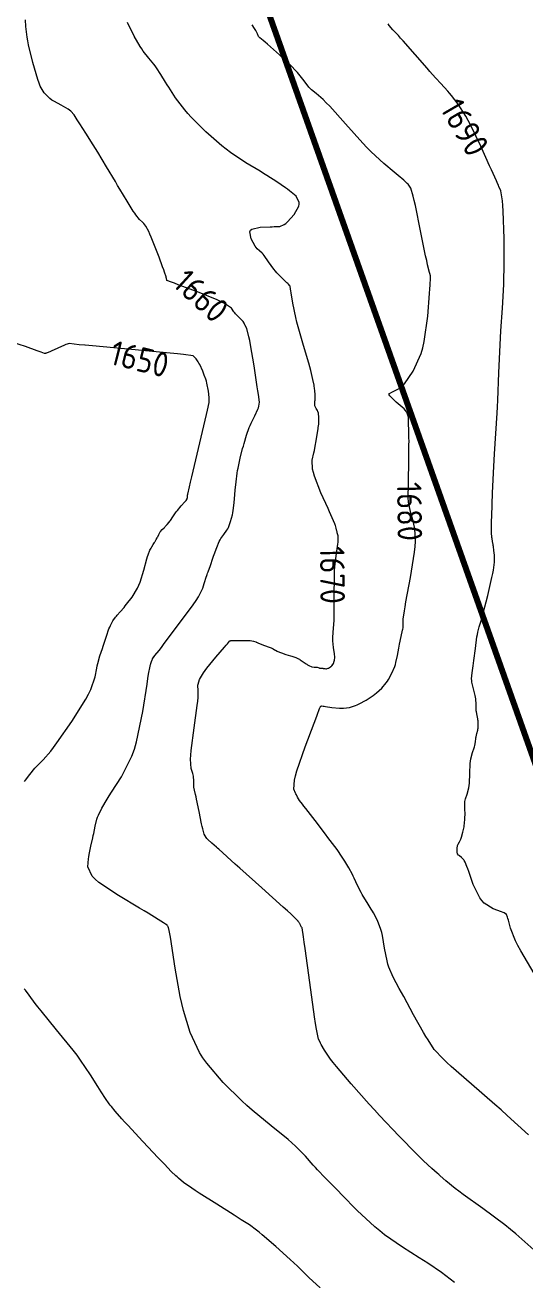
# Model space of a CAD drawing. Header units: millimetres. Extents: x 837477 to 838477, y 1189014 to 1191014.
# Drawn here: x 837578.3 to 837655.4, y 1189765.8 to 1189959.5 of the extents above; entities that cross this region are included whole.
import ezdxf

# ---------------------------------------------------------------- set-up
doc = ezdxf.new("R2010")
doc.units = ezdxf.units.MM
doc.header["$LTSCALE"] = 0.3
doc.layers.add('CORREDORVIA', color=94, linetype='Continuous', lineweight=80)
doc.layers.add('COTAS 10', color=252, linetype='Continuous', lineweight=9)
doc.styles.get("Standard").update_dxf_attribs({"font": 'isocp2.shx', "bigfont": '@extfont2.shx'})

msp = doc.modelspace()

# ---------------------------------------------------------------- linework, layer by layer
at = {"layer": 'CORREDORVIA'}
msp.add_lwpolyline([(838157.033, 1190996.193), (838237.174, 1190821.339), (838237.001, 1190602.875), (838240.031, 1190437.198), (838223.537, 1190366.272), (838184.199, 1189898.277), (837734.304, 1190149.151), (837849.078, 1189569.699), (837751.159, 1189231.384), (837593.191, 1189234.399), (837695.481, 1189679.225), (837660.573, 1189835.358), (837597.737, 1190012.464), (837490.666, 1190492.599), (837964.301, 1190234.408), (838010.155, 1190346.41), (837974.613, 1190516.877), (837969.419, 1190653.334), (837963.574, 1190795.982), (837910.676, 1191000.965)], close=True, dxfattribs=at)
at = {"layer": 'COTAS 10'}
for points in [[(837644.558, 1189765.368), (837642.547, 1189766.887), (837640.405, 1189768.345), (837639.76, 1189768.768), (837639.092, 1189769.2), (837636.492, 1189770.831), (837633.752, 1189772.724), (837632.997, 1189773.322), (837632.243, 1189773.952), (837629.53, 1189776.492), (837627.126, 1189778.938), (837626.567, 1189779.508), (837626.053, 1189780.033), (837624.581, 1189781.542), (837623.402, 1189782.785), (837623.073, 1189783.142), (837622.743, 1189783.505), (837621.542, 1189784.859), (837619.995, 1189786.426), (837619.447, 1189786.923), (837618.847, 1189787.446), (837616.246, 1189789.563), (837613.319, 1189791.983), (837612.514, 1189792.698), (837611.711, 1189793.432), (837608.826, 1189796.246), (837606.299, 1189799.218), (837605.721, 1189800.052), (837605.195, 1189800.891), (837603.735, 1189803.963), (837602.702, 1189807.371), (837602.446, 1189808.422), (837602.202, 1189809.519), (837601.429, 1189813.871), (837600.862, 1189817.637), (837600.748, 1189818.365), (837600.654, 1189818.956), (837600.469, 1189819.954), (837600.41, 1189820.068), (837600.394, 1189820.101), (837600.378, 1189820.136), (837600.325, 1189820.266), (837600.273, 1189820.387), (837600.258, 1189820.414), (837600.243, 1189820.44), (837600.186, 1189820.511), (837599.94, 1189820.683), (837599.806, 1189820.772), (837599.642, 1189820.879), (837598.812, 1189821.415), (837597.253, 1189822.377), (837596.629, 1189822.754), (837595.923, 1189823.178), (837592.68, 1189825.105), (837589.651, 1189827.143), (837589.079, 1189827.636), (837588.623, 1189828.099), (837587.939, 1189829.513), (837588.057, 1189830.749), (837588.107, 1189831.099), (837588.163, 1189831.451), (837588.426, 1189832.753), (837588.715, 1189834.027), (837588.787, 1189834.363), (837588.856, 1189834.691), (837589.078, 1189835.814), (837589.355, 1189836.894), (837589.459, 1189837.195), (837589.575, 1189837.497), (837590.092, 1189838.593), (837590.923, 1189840.009), (837591.238, 1189840.512), (837591.588, 1189841.063), (837593.157, 1189843.453), (837594.762, 1189846.644), (837595.135, 1189847.7), (837595.477, 1189848.83), (837596.455, 1189853.534), (837597.097, 1189857.761), (837597.227, 1189858.591), (837597.336, 1189859.273), (837597.557, 1189860.507), (837597.645, 1189860.783), (837597.671, 1189860.862), (837597.696, 1189860.942), (837597.793, 1189861.239), (837597.89, 1189861.511), (837597.917, 1189861.575), (837597.943, 1189861.634), (837598.038, 1189861.805), (837598.136, 1189861.941), (837598.165, 1189861.978), (837598.195, 1189862.015), (837598.308, 1189862.144), (837598.941, 1189862.955), (837599.298, 1189863.421), (837599.734, 1189863.992), (837601.964, 1189866.929), (837604.209, 1189869.993), (837604.655, 1189870.645), (837605.024, 1189871.212), (837605.72, 1189872.551), (837605.909, 1189873.265), (837605.959, 1189873.439), (837606.008, 1189873.602), (837606.172, 1189874.105), (837606.373, 1189874.672), (837606.445, 1189874.876), (837606.523, 1189875.1), (837606.864, 1189876.079), (837607.249, 1189877.177), (837607.355, 1189877.477), (837607.461, 1189877.774), (837607.841, 1189878.833), (837608.243, 1189879.781), (837608.363, 1189880.009), (837608.486, 1189880.222), (837608.959, 1189880.868), (837609.418, 1189881.506), (837609.533, 1189881.713), (837609.641, 1189881.935), (837609.988, 1189882.847), (837610.258, 1189883.899), (837610.319, 1189884.208), (837610.373, 1189884.524), (837610.516, 1189885.731), (837610.625, 1189886.993), (837610.691, 1189887.697), (837610.821, 1189888.975), (837611.003, 1189890.313), (837611.07, 1189890.703), (837611.144, 1189891.102), (837611.47, 1189892.612), (837611.845, 1189894.11), (837611.951, 1189894.501), (837612.056, 1189894.881), (837612.442, 1189896.167), (837612.875, 1189897.368), (837613.011, 1189897.694), (837613.154, 1189898.018), (837613.725, 1189899.165), (837614.21, 1189900.174), (837614.298, 1189900.411), (837614.366, 1189900.63), (837614.446, 1189901.266), (837614.287, 1189902.441), (837614.204, 1189902.999), (837614.105, 1189903.657), (837613.609, 1189906.876), (837613.066, 1189910.121), (837612.938, 1189910.796), (837612.819, 1189911.374), (837612.469, 1189912.655), (837612.207, 1189913.214), (837612.144, 1189913.338), (837612.084, 1189913.447), (837611.902, 1189913.73), (837611.692, 1189913.965), (837611.615, 1189914.044), (837611.53, 1189914.13), (837611.154, 1189914.491), (837610.732, 1189914.931), (837610.617, 1189915.066), (837610.504, 1189915.207), (837610.104, 1189915.765), (837609.065, 1189916.516), (837608.548, 1189916.778), (837607.933, 1189917.064), (837604.885, 1189918.292), (837601.911, 1189919.407), (837601.343, 1189919.621), (837600.886, 1189919.794), (837600.155, 1189920.079), (837600.142, 1189920.114), (837600.137, 1189920.13), (837600.131, 1189920.148), (837600.105, 1189920.237), (837600.075, 1189920.363), (837600.067, 1189920.405), (837600.058, 1189920.451), (837600.028, 1189920.641), (837599.797, 1189921.352), (837599.662, 1189921.725), (837599.497, 1189922.174), (837598.942, 1189923.644), (837598.642, 1189924.436), (837597.734, 1189926.732), (837597.535, 1189927.205), (837597.358, 1189927.606), (837596.906, 1189928.463), (837596.574, 1189928.862), (837596.472, 1189928.974), (837596.366, 1189929.086), (837595.948, 1189929.498), (837595.382, 1189930.178), (837595.183, 1189930.46), (837594.965, 1189930.782), (837594.024, 1189932.286), (837592.892, 1189934.177), (837592.553, 1189934.745), (837592.204, 1189935.331), (837590.849, 1189937.606), (837589.49, 1189939.858), (837589.137, 1189940.431), (837588.795, 1189940.981), (837587.642, 1189942.782), (837586.706, 1189944.223), (837586.501, 1189944.546), (837586.318, 1189944.836), (837585.851, 1189945.609), (837585.348, 1189946.183), (837585.144, 1189946.348), (837584.911, 1189946.515), (837583.832, 1189947.139), (837582.793, 1189947.681), (837582.584, 1189947.796), (837582.41, 1189947.896), (837582.07, 1189948.13), (837581.867, 1189948.348), (837581.78, 1189948.437), (837581.68, 1189948.54), (837581.206, 1189949.016), (837580.598, 1189950.074), (837580.413, 1189950.543), (837580.221, 1189951.089), (837579.467, 1189953.697), (837578.812, 1189956.439), (837578.682, 1189957.069), (837578.575, 1189957.642), (837578.377, 1189959.247), (837578.308, 1189960.322)], [(837656.765, 1189770.421), (837654.022, 1189772.875), (837653.189, 1189773.562), (837652.324, 1189774.251), (837648.931, 1189776.765), (837645.862, 1189778.962), (837645.2, 1189779.452), (837644.621, 1189779.89), (837643.209, 1189781.043), (837642.342, 1189781.836), (837642.106, 1189782.047), (837641.872, 1189782.255), (837641.043, 1189782.972), (837639.777, 1189784.158), (837639.267, 1189784.66), (837638.688, 1189785.238), (837636.024, 1189787.953), (837632.991, 1189791.142), (837632.179, 1189792.019), (837631.38, 1189792.892), (837628.595, 1189796.024), (837626.315, 1189798.721), (837625.834, 1189799.321), (837625.418, 1189799.856), (837624.455, 1189801.258), (837623.988, 1189802.115), (837623.884, 1189802.307), (837623.79, 1189802.479), (837623.544, 1189802.937), (837623.23, 1189804.475), (837623.094, 1189805.329), (837622.937, 1189806.368), (837622.196, 1189811.666), (837621.479, 1189816.919), (837621.338, 1189817.929), (837621.222, 1189818.748), (837621.012, 1189820.1), (837620.964, 1189820.193), (837620.951, 1189820.218), (837620.937, 1189820.241), (837620.886, 1189820.321), (837620.836, 1189820.399), (837620.81, 1189820.445), (837620.767, 1189820.533), (837620.726, 1189820.622), (837620.715, 1189820.646), (837620.703, 1189820.67), (837620.659, 1189820.752), (837620.61, 1189820.834), (837620.595, 1189820.858), (837620.578, 1189820.883), (837620.513, 1189820.976), (837620.424, 1189821.095), (837620.392, 1189821.137), (837620.358, 1189821.182), (837620.211, 1189821.373), (837619.28, 1189822.259), (837618.752, 1189822.741), (837618.106, 1189823.325), (837614.797, 1189826.294), (837611.398, 1189829.334), (837610.696, 1189829.964), (837610.098, 1189830.503), (837608.8, 1189831.685), (837608.16, 1189832.271), (837607.976, 1189832.434), (837607.789, 1189832.597), (837607.089, 1189833.188), (837606.474, 1189833.762), (837606.341, 1189833.915), (837606.223, 1189834.064), (837605.931, 1189834.581), (837605.693, 1189835.423), (837605.608, 1189835.777), (837605.516, 1189836.184), (837605.119, 1189838.092), (837604.738, 1189839.968), (837604.657, 1189840.355), (837604.586, 1189840.685), (837604.417, 1189841.397), (837604.336, 1189841.814), (837604.321, 1189841.957), (837604.308, 1189842.112), (837604.291, 1189842.773), (837604.234, 1189843.519), (837604.198, 1189843.728), (837604.153, 1189843.939), (837603.915, 1189844.709), (837603.802, 1189846.147), (837603.835, 1189846.778), (837603.896, 1189847.511), (837604.352, 1189851.001), (837604.835, 1189854.428), (837604.913, 1189855.121), (837604.968, 1189855.704), (837604.966, 1189856.883), (837604.906, 1189857.405), (837604.923, 1189857.572), (837604.956, 1189857.75), (837605.2, 1189858.473), (837605.795, 1189859.479), (837606.049, 1189859.836), (837606.342, 1189860.226), (837607.722, 1189861.913), (837609.041, 1189863.453), (837609.294, 1189863.749), (837609.5, 1189863.989), (837609.838, 1189864.388), (837609.863, 1189864.414), (837609.87, 1189864.42), (837609.877, 1189864.425), (837609.905, 1189864.438), (837609.942, 1189864.447), (837609.955, 1189864.449), (837609.97, 1189864.452), (837610.035, 1189864.463), (837610.315, 1189864.475), (837610.466, 1189864.479), (837610.648, 1189864.484), (837611.57, 1189864.502), (837612.557, 1189864.492), (837612.78, 1189864.479), (837612.982, 1189864.462), (837613.529, 1189864.362), (837613.865, 1189864.252), (837613.933, 1189864.228), (837613.991, 1189864.207), (837614.11, 1189864.155), (837614.313, 1189864.069), (837614.424, 1189864.027), (837614.558, 1189863.976), (837615.238, 1189863.724), (837615.949, 1189863.454), (837616.102, 1189863.392), (837616.235, 1189863.336), (837616.561, 1189863.178), (837616.776, 1189863.049), (837616.84, 1189863.011), (837616.907, 1189862.973), (837617.162, 1189862.825), (837617.533, 1189862.657), (837617.673, 1189862.606), (837617.829, 1189862.553), (837618.523, 1189862.343), (837619.243, 1189862.131), (837619.415, 1189862.076), (837619.575, 1189862.023), (837620.054, 1189861.844), (837620.473, 1189861.641), (837620.595, 1189861.573), (837620.72, 1189861.5), (837621.194, 1189861.19), (837621.64, 1189860.884), (837621.748, 1189860.813), (837621.849, 1189860.747), (837622.156, 1189860.559), (837622.431, 1189860.44), (837622.511, 1189860.418), (837622.594, 1189860.401), (837622.907, 1189860.379), (837623.196, 1189860.373), (837623.264, 1189860.366), (837623.326, 1189860.356), (837623.505, 1189860.301), (837623.666, 1189860.242), (837623.716, 1189860.229), (837623.769, 1189860.219), (837623.983, 1189860.196), (837624.203, 1189860.182), (837624.261, 1189860.177), (837624.318, 1189860.171), (837624.509, 1189860.147), (837624.679, 1189860.13), (837624.723, 1189860.129), (837624.764, 1189860.13), (837624.901, 1189860.148), (837625.035, 1189860.19), (837625.074, 1189860.207), (837625.115, 1189860.225), (837625.273, 1189860.309), (837625.427, 1189860.41), (837625.466, 1189860.439), (837625.503, 1189860.468), (837625.621, 1189860.577), (837625.72, 1189860.697), (837625.746, 1189860.732), (837625.77, 1189860.769), (837625.847, 1189860.911), (837625.909, 1189861.062), (837625.924, 1189861.104), (837625.937, 1189861.147), (837625.973, 1189861.305), (837626.002, 1189861.467), (837626.011, 1189861.513), (837626.02, 1189861.558), (837626.056, 1189861.726), (837626.052, 1189862.084), (837626.036, 1189862.249), (837626.014, 1189862.444), (837625.88, 1189863.385), (837625.766, 1189864.431), (837625.756, 1189864.69), (837625.755, 1189864.937), (837625.828, 1189865.719), (837625.93, 1189866.989), (837625.947, 1189867.543), (837625.96, 1189868.185), (837625.964, 1189871.235), (837626.003, 1189874.466), (837626.036, 1189875.222), (837626.08, 1189875.918), (837626.321, 1189877.931), (837626.544, 1189879.331), (837626.576, 1189879.641), (837626.596, 1189879.917), (837626.562, 1189880.634), (837626.448, 1189881.115), (837626.417, 1189881.243), (837626.386, 1189881.368), (837626.279, 1189881.8), (837626.152, 1189882.228), (837626.109, 1189882.35), (837626.063, 1189882.475), (837625.869, 1189882.938), (837625.648, 1189883.43), (837625.439, 1189883.893), (837625.245, 1189884.326), (837625.019, 1189884.833), (837623.93, 1189887.276), (837622.933, 1189889.829), (837622.765, 1189890.405), (837622.644, 1189890.924), (837622.595, 1189892.329), (837622.85, 1189893.46), (837622.921, 1189893.807), (837622.991, 1189894.169), (837623.243, 1189895.597), (837623.449, 1189896.875), (837623.49, 1189897.142), (837623.525, 1189897.371), (837623.592, 1189897.885), (837623.609, 1189898.174), (837623.611, 1189898.261), (837623.612, 1189898.352), (837623.609, 1189898.704), (837623.591, 1189899.061), (837623.583, 1189899.154), (837623.574, 1189899.245), (837623.531, 1189899.552), (837623.448, 1189899.845), (837623.414, 1189899.926), (837623.375, 1189900.008), (837623.194, 1189900.306), (837623.031, 1189900.605), (837623.002, 1189900.687), (837622.981, 1189900.769), (837622.968, 1189901.063), (837622.999, 1189901.368), (837623.007, 1189901.458), (837623.014, 1189901.549), (837623.036, 1189901.896), (837623.042, 1189902.276), (837623.039, 1189902.388), (837623.034, 1189902.504), (837622.999, 1189902.947), (837622.923, 1189903.51), (837622.892, 1189903.702), (837622.858, 1189903.908), (837622.698, 1189904.783), (837622.36, 1189906.177), (837622.212, 1189906.712), (837622.041, 1189907.311), (837621.23, 1189910.009), (837620.394, 1189912.908), (837620.208, 1189913.633), (837620.041, 1189914.324), (837619.602, 1189916.541), (837619.345, 1189918.162), (837619.293, 1189918.477), (837619.25, 1189918.735), (837619.163, 1189919.184), (837619.134, 1189919.246), (837619.127, 1189919.26), (837619.12, 1189919.272), (837619.1, 1189919.303), (837618.917, 1189919.479), (837618.807, 1189919.582), (837618.673, 1189919.709), (837617.974, 1189920.364), (837617.123, 1189921.25), (837616.892, 1189921.522), (837616.664, 1189921.806), (837615.858, 1189922.931), (837615.162, 1189923.92), (837615.003, 1189924.118), (837614.859, 1189924.284), (837614.458, 1189924.611), (837614.076, 1189924.969), (837613.943, 1189925.154), (837613.798, 1189925.377), (837613.176, 1189926.491), (837612.959, 1189927.594), (837613.069, 1189927.81), (837613.252, 1189927.986), (837614.531, 1189928.297), (837616.067, 1189928.347), (837616.412, 1189928.359), (837616.724, 1189928.37), (837617.561, 1189928.403), (837618.275, 1189928.699), (837618.509, 1189928.876), (837618.758, 1189929.094), (837619.789, 1189930.223), (837620.522, 1189931.507), (837620.584, 1189931.823), (837620.585, 1189932.122), (837620.08, 1189933.057), (837619.08, 1189933.898), (837618.769, 1189934.137), (837618.444, 1189934.378), (837617.144, 1189935.273), (837615.562, 1189936.279), (837615.058, 1189936.592), (837614.525, 1189936.918), (837612.362, 1189938.219), (837609.982, 1189939.805), (837609.312, 1189940.312), (837608.638, 1189940.848), (837606.164, 1189943.029), (837603.924, 1189945.277), (837603.397, 1189945.856), (837602.91, 1189946.416), (837601.488, 1189948.28), (837600.431, 1189949.887), (837600.175, 1189950.286), (837599.935, 1189950.664), (837599.198, 1189951.86), (837598.527, 1189952.894), (837598.328, 1189953.171), (837598.124, 1189953.442), (837597.341, 1189954.386), (837596.502, 1189955.463), (837596.262, 1189955.818), (837596.02, 1189956.198), (837595.118, 1189957.777), (837594.065, 1189959.891)], [(837655.965, 1189788.177), (837652.694, 1189791.159), (837651.75, 1189792), (837650.788, 1189792.848), (837647.176, 1189795.965), (837644.029, 1189798.713), (837643.361, 1189799.328), (837642.781, 1189799.88), (837641.422, 1189801.347), (837640.457, 1189802.81), (837640.125, 1189803.359), (837639.765, 1189803.971), (837638.233, 1189806.704), (837636.707, 1189809.504), (837636.351, 1189810.159), (837636.025, 1189810.761), (837635.086, 1189812.502), (837634.428, 1189814.043), (837634.277, 1189814.519), (837634.141, 1189815.016), (837633.764, 1189816.993), (837633.419, 1189818.933), (837633.302, 1189819.409), (837633.177, 1189819.857), (837632.648, 1189821.252), (837632.048, 1189822.416), (837631.878, 1189822.718), (837631.705, 1189823.013), (837631.067, 1189824.006), (837630.445, 1189824.984), (837630.282, 1189825.269), (837630.124, 1189825.561), (837629.589, 1189826.664), (837629.073, 1189827.777), (837628.927, 1189828.075), (837628.78, 1189828.369), (837628.238, 1189829.391), (837627.623, 1189830.424), (837627.429, 1189830.725), (837627.226, 1189831.032), (837626.409, 1189832.194), (837625.352, 1189833.612), (837624.998, 1189834.08), (837624.617, 1189834.582), (837623.019, 1189836.668), (837621.576, 1189838.543), (837621.293, 1189838.911), (837621.06, 1189839.214), (837620.64, 1189839.765), (837620.537, 1189839.923), (837620.503, 1189839.978), (837620.467, 1189840.039), (837620.321, 1189840.301), (837620.135, 1189840.668), (837620.074, 1189840.795), (837620.01, 1189840.933), (837619.744, 1189841.523), (837619.838, 1189842.93), (837620, 1189843.583), (837620.222, 1189844.351), (837621.516, 1189848.075), (837622.876, 1189851.698), (837623.139, 1189852.402), (837623.354, 1189852.976), (837623.719, 1189853.966), (837623.772, 1189854.1), (837623.789, 1189854.134), (837623.807, 1189854.166), (837623.88, 1189854.273), (837623.948, 1189854.351), (837623.974, 1189854.377), (837624.002, 1189854.396), (837624.26, 1189854.358), (837624.418, 1189854.334), (837624.612, 1189854.305), (837625.626, 1189854.151), (837626.806, 1189854.036), (837627.106, 1189854.031), (837627.395, 1189854.038), (837628.34, 1189854.16), (837629.263, 1189854.452), (837629.538, 1189854.566), (837629.821, 1189854.694), (837630.913, 1189855.276), (837631.979, 1189855.972), (837632.246, 1189856.171), (837632.501, 1189856.374), (837633.318, 1189857.131), (837634.007, 1189857.956), (837634.181, 1189858.203), (837634.347, 1189858.456), (837634.884, 1189859.436), (837635.315, 1189860.481), (837635.413, 1189860.775), (837635.503, 1189861.072), (837635.751, 1189862.164), (837635.954, 1189863.284), (837636.015, 1189863.599), (837636.079, 1189863.916), (837636.325, 1189865.076), (837636.53, 1189866.049), (837636.567, 1189866.248), (837636.595, 1189866.415), (837636.628, 1189866.763), (837636.613, 1189866.9), (837636.611, 1189866.966), (837636.621, 1189867.068), (837636.634, 1189867.233), (837636.637, 1189867.306), (837636.638, 1189867.389), (837636.639, 1189867.787), (837636.804, 1189869.057), (837636.909, 1189869.691), (837637.041, 1189870.447), (837637.73, 1189874.195), (837638.355, 1189878.124), (837638.447, 1189878.993), (837638.502, 1189879.768), (837638.407, 1189881.779), (837638.092, 1189883.102), (837638.01, 1189883.444), (837637.929, 1189883.775), (837637.655, 1189884.882), (837637.454, 1189885.843), (837637.42, 1189886.082), (837637.395, 1189886.309), (837637.383, 1189887.033), (837637.429, 1189888.179), (837637.442, 1189888.672), (837637.454, 1189889.243), (837637.496, 1189891.939), (837637.508, 1189893.194), (837637.52, 1189894.667), (837637.521, 1189895.258), (837637.519, 1189895.776), (837637.49, 1189897.053), (837637.456, 1189897.84), (837637.452, 1189898.05), (837637.449, 1189898.256), (837637.455, 1189898.971), (837637.174, 1189899.748), (837636.99, 1189899.993), (837636.76, 1189900.252), (837635.545, 1189901.295), (837634.537, 1189902.225), (837634.437, 1189902.412), (837634.415, 1189902.569), (837634.982, 1189902.883), (837636.126, 1189903.438), (837636.467, 1189903.748), (837636.819, 1189904.124), (837638.177, 1189906.047), (837639.392, 1189908.786), (837639.653, 1189909.677), (837639.881, 1189910.626), (837640.434, 1189914.532), (837640.706, 1189918.047), (837640.758, 1189918.748), (837640.799, 1189919.332), (837640.861, 1189920.46), (837640.83, 1189920.811), (837640.812, 1189920.904), (837640.79, 1189920.996), (837640.678, 1189921.314), (837640.383, 1189922.488), (837640.247, 1189923.119), (837640.086, 1189923.883), (837639.306, 1189927.747), (837638.507, 1189931.634), (837638.335, 1189932.412), (837638.183, 1189933.062), (837637.809, 1189934.331), (837637.498, 1189934.776), (837637.385, 1189934.906), (837637.261, 1189935.038), (837636.718, 1189935.539), (837635.872, 1189936.248), (837635.557, 1189936.511), (837635.208, 1189936.804), (837633.656, 1189938.101), (837631.663, 1189939.944), (837631.036, 1189940.58), (837630.375, 1189941.27), (837627.719, 1189944.217), (837625.276, 1189946.952), (837624.751, 1189947.508), (837624.291, 1189947.977), (837623.176, 1189948.945), (837622.476, 1189949.483), (837622.278, 1189949.68), (837622.078, 1189949.899), (837621.341, 1189950.866), (837620.298, 1189952.154), (837619.905, 1189952.575), (837619.467, 1189953.025), (837617.513, 1189954.882), (837615.684, 1189956.525), (837615.326, 1189956.839), (837615.033, 1189957.093), (837614.51, 1189957.499), (837614.386, 1189957.606), (837614.345, 1189957.67), (837614.3, 1189957.749), (837614.115, 1189958.159), (837613.869, 1189958.673), (837613.787, 1189958.819), (837613.699, 1189958.965), (837613.329, 1189959.503)], [(837656.836, 1189813.072), (837654.767, 1189816.578), (837654.339, 1189817.375), (837653.974, 1189818.095), (837653.177, 1189820.067), (837652.852, 1189821.291), (837652.784, 1189821.539), (837652.726, 1189821.748), (837652.594, 1189822.177), (837652.233, 1189822.418), (837652.03, 1189822.509), (837651.783, 1189822.61), (837650.517, 1189823.061), (837649.098, 1189823.953), (837648.755, 1189824.333), (837648.432, 1189824.769), (837647.443, 1189826.824), (837646.736, 1189828.83), (837646.591, 1189829.236), (837646.468, 1189829.576), (837646.207, 1189830.267), (837646.045, 1189830.536), (837645.984, 1189830.611), (837645.916, 1189830.686), (837645.613, 1189830.959), (837645.311, 1189831.219), (837645.244, 1189831.285), (837645.184, 1189831.349), (837645.027, 1189831.561), (837644.948, 1189831.806), (837644.937, 1189831.892), (837644.931, 1189831.985), (837644.948, 1189832.383), (837645.03, 1189832.807), (837645.064, 1189832.917), (837645.104, 1189833.022), (837645.289, 1189833.375), (837645.506, 1189833.807), (837645.565, 1189833.963), (837645.624, 1189834.134), (837645.834, 1189834.883), (837646.009, 1189835.722), (837646.045, 1189835.95), (837646.077, 1189836.176), (837646.148, 1189836.978), (837646.168, 1189837.75), (837646.167, 1189837.958), (837646.163, 1189838.163), (837646.126, 1189838.883), (837646.151, 1189839.601), (837646.186, 1189839.805), (837646.233, 1189840.011), (837646.504, 1189840.775), (837646.78, 1189841.738), (837646.83, 1189842.07), (837646.87, 1189842.43), (837646.918, 1189843.964), (837646.965, 1189845.5), (837647.003, 1189845.861), (837647.052, 1189846.194), (837647.322, 1189847.165), (837647.599, 1189847.899), (837647.654, 1189848.083), (837647.698, 1189848.258), (837647.777, 1189848.821), (837647.822, 1189849.33), (837647.844, 1189849.472), (837647.872, 1189849.614), (837648.008, 1189850.127), (837648.14, 1189850.653), (837648.165, 1189850.802), (837648.185, 1189850.954), (837648.215, 1189851.515), (837648.186, 1189852.075), (837648.168, 1189852.225), (837648.146, 1189852.373), (837648.032, 1189852.889), (837647.922, 1189853.454), (837647.902, 1189853.632), (837647.887, 1189853.82), (837647.87, 1189854.578), (837647.817, 1189855.448), (837647.778, 1189855.706), (837647.729, 1189855.973), (837647.466, 1189856.999), (837647.231, 1189858.032), (837647.2, 1189858.303), (837647.184, 1189858.568), (837647.249, 1189859.469), (837647.426, 1189860.57), (837647.481, 1189860.96), (837647.538, 1189861.387), (837647.764, 1189863.237), (837648.003, 1189865.022), (837648.068, 1189865.407), (837648.133, 1189865.746), (837648.364, 1189866.578), (837648.703, 1189867.644), (837648.837, 1189868.13), (837648.987, 1189868.7), (837649.673, 1189871.446), (837650.318, 1189874.23), (837650.443, 1189874.823), (837650.544, 1189875.339), (837650.717, 1189876.56), (837650.717, 1189877.272), (837650.71, 1189877.466), (837650.699, 1189877.66), (837650.635, 1189878.35), (837650.549, 1189878.986), (837650.525, 1189879.145), (837650.501, 1189879.297), (837650.411, 1189879.785), (837650.331, 1189880.243), (837650.313, 1189880.375), (837650.296, 1189880.511), (837650.251, 1189881.021), (837650.256, 1189882.299), (837650.271, 1189882.919), (837650.292, 1189883.654), (837650.42, 1189887.267), (837650.597, 1189891.326), (837650.65, 1189892.342), (837650.704, 1189893.311), (837650.914, 1189896.42), (837651.123, 1189899.566), (837651.177, 1189900.557), (837651.23, 1189901.602), (837651.406, 1189905.809), (837651.591, 1189910.11), (837651.648, 1189911.214), (837651.709, 1189912.279), (837651.951, 1189915.809), (837652.146, 1189919.448), (837652.177, 1189920.582), (837652.199, 1189921.77), (837652.192, 1189926.517), (837652.074, 1189930.757), (837652.025, 1189931.626), (837651.968, 1189932.363), (837651.704, 1189933.919), (837651.407, 1189934.578), (837651.329, 1189934.748), (837651.255, 1189934.912), (837651.002, 1189935.462), (837650.487, 1189936.592), (837650.246, 1189937.122), (837649.963, 1189937.748), (837648.584, 1189940.792), (837647.047, 1189944.01), (837646.663, 1189944.745), (837646.297, 1189945.411), (837645.126, 1189947.254), (837644.072, 1189948.598), (837643.78, 1189948.951), (837643.488, 1189949.296), (837642.432, 1189950.47), (837641.662, 1189951.311), (837641.172, 1189951.846), (837640.751, 1189952.318), (837640.299, 1189952.828), (837636.616, 1189957.052), (837636.228, 1189957.489), (837635.888, 1189957.868), (837635.05, 1189958.761), (837634.465, 1189959.447), (837634.284, 1189959.697)], [(837578.162, 1189842.723), (837578.308, 1189842.915), (837578.984, 1189843.8), (837579.784, 1189844.772), (837580.008, 1189845.019), (837580.232, 1189845.256), (837581.046, 1189846.033), (837582.221, 1189847.379), (837582.672, 1189847.976), (837583.178, 1189848.669), (837585.457, 1189851.981), (837587.617, 1189855.434), (837588.048, 1189856.216), (837588.406, 1189856.922), (837589.094, 1189858.846), (837589.337, 1189860.218), (837589.414, 1189860.576), (837589.495, 1189860.926), (837589.825, 1189862.11), (837590.194, 1189863.262), (837590.299, 1189863.59), (837590.407, 1189863.923), (837590.807, 1189865.161), (837591.214, 1189866.293), (837591.325, 1189866.558), (837591.435, 1189866.803), (837591.828, 1189867.516), (837592.238, 1189868.084), (837592.358, 1189868.238), (837592.482, 1189868.391), (837592.955, 1189868.929), (837593.534, 1189869.594), (837593.725, 1189869.826), (837593.928, 1189870.08), (837594.772, 1189871.169), (837595.621, 1189872.556), (837595.827, 1189872.997), (837596.021, 1189873.463), (837596.619, 1189875.351), (837597.073, 1189877.065), (837597.176, 1189877.422), (837597.27, 1189877.728), (837597.526, 1189878.404), (837597.721, 1189878.747), (837597.775, 1189878.842), (837597.83, 1189878.937), (837598.031, 1189879.28), (837598.228, 1189879.608), (837598.28, 1189879.693), (837598.332, 1189879.775), (837598.511, 1189880.053), (837598.675, 1189880.331), (837598.717, 1189880.414), (837598.759, 1189880.499), (837598.897, 1189880.826), (837599.06, 1189881.154), (837599.117, 1189881.24), (837599.179, 1189881.323), (837599.446, 1189881.605), (837599.745, 1189881.886), (837599.828, 1189881.969), (837599.911, 1189882.054), (837600.209, 1189882.379), (837600.521, 1189882.767), (837600.613, 1189882.892), (837600.706, 1189883.025), (837601.061, 1189883.567), (837601.488, 1189884.187), (837601.626, 1189884.368), (837601.774, 1189884.554), (837602.381, 1189885.262), (837602.923, 1189885.877), (837603.03, 1189886.004), (837603.117, 1189886.112), (837603.276, 1189886.348), (837603.307, 1189886.469), (837603.314, 1189886.504), (837603.32, 1189886.54), (837603.336, 1189886.678), (837603.349, 1189886.822), (837603.352, 1189886.862), (837603.356, 1189886.902), (837603.371, 1189887.048), (837603.635, 1189888.223), (837603.796, 1189888.912), (837603.994, 1189889.758), (837606.066, 1189898.5), (837606.265, 1189899.349), (837606.427, 1189900.041), (837606.696, 1189901.231), (837606.687, 1189901.601), (837606.673, 1189901.775), (837606.655, 1189901.98), (837606.549, 1189902.98), (837606.336, 1189904.183), (837606.251, 1189904.516), (837606.153, 1189904.848), (837605.93, 1189905.444), (837605.703, 1189906.048), (837605.22, 1189907.073), (837605.102, 1189907.295), (837604.991, 1189907.49), (837604.645, 1189907.973), (837604.394, 1189908.234), (837604.342, 1189908.29), (837604.298, 1189908.338), (837604.201, 1189908.451), (837602.712, 1189908.636), (837601.79, 1189908.729), (837600.646, 1189908.841), (837594.673, 1189909.396), (837588.689, 1189909.946), (837587.538, 1189910.055), (837587.5, 1189910.059), (837586.607, 1189910.145), (837585.072, 1189910.311), (837584.742, 1189910.23), (837584.571, 1189910.164), (837584.365, 1189910.079), (837583.332, 1189909.613), (837582.296, 1189909.135), (837582.089, 1189909.042), (837581.916, 1189908.966), (837581.577, 1189908.832), (837581.46, 1189908.815), (837581.427, 1189908.811), (837581.394, 1189908.809), (837581.271, 1189908.807), (837580.747, 1189908.971), (837580.461, 1189909.074), (837580.113, 1189909.202), (837578.348, 1189909.871), (837576.374, 1189910.482)], [(837623.833, 1189764.533), (837622.039, 1189766.15), (837620.287, 1189767.872), (837619.747, 1189768.384), (837619.183, 1189768.911), (837616.948, 1189770.94), (837614.873, 1189772.745), (837614.409, 1189773.132), (837613.993, 1189773.468), (837612.894, 1189774.273), (837611.641, 1189775.054), (837611.128, 1189775.375), (837610.544, 1189775.741), (837607.837, 1189777.445), (837605.12, 1189779.181), (837604.53, 1189779.568), (837604.011, 1189779.915), (837602.72, 1189780.829), (837601.924, 1189781.481), (837601.716, 1189781.663), (837601.514, 1189781.845), (837600.829, 1189782.506), (837599.764, 1189783.619), (837599.322, 1189784.085), (837598.817, 1189784.62), (837596.461, 1189787.123), (837594.117, 1189789.637), (837593.618, 1189790.179), (837593.186, 1189790.653), (837592.169, 1189791.81), (837591.583, 1189792.548), (837591.422, 1189792.759), (837591.262, 1189792.972), (837590.687, 1189793.766), (837589.986, 1189794.817), (837589.746, 1189795.193), (837589.486, 1189795.605), (837588.379, 1189797.401), (837586.823, 1189799.71), (837586.279, 1189800.446), (837585.686, 1189801.223), (837583.137, 1189804.381), (837580.744, 1189807.286), (837580.25, 1189807.904), (837579.829, 1189808.441), (837578.916, 1189809.709), (837578.322, 1189810.481), (837578.103, 1189810.705)]]:
    msp.add_lwpolyline(points, dxfattribs=at)

# ---------------------------------------------------------------- texts
at = {"layer": 'COTAS 10', "char_height": 3.8, "attachment_point": 7}
for s, insert, rotation in [('1690', (837642.198, 1189946.632), 300.33295), ('1660', (837600.832, 1189919.33), 317.45177), ('1650', (837591.117, 1189907.194), 345.94566), ('1680', (837635.643, 1189888.917), 270.83134), ('1670', (837623.755, 1189879.011), 270.58784)]:
    msp.add_mtext(s, dxfattribs=dict(at, insert=insert, rotation=rotation))

doc.saveas('drawing.dxf')
